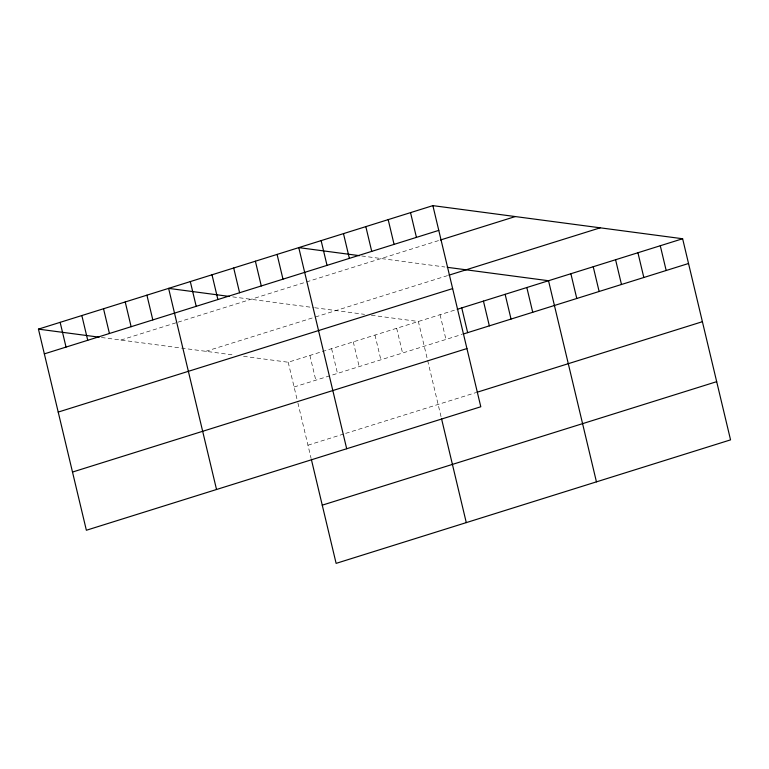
<?xml version="1.0" encoding="UTF-8"?>
<svg xmlns="http://www.w3.org/2000/svg" width="769" height="769" viewBox="0 0 769 769"><rect width="100%" height="100%" fill="white"/><g stroke="black" fill="none" stroke-linecap="round" stroke-linejoin="round"><path stroke-width="0.58" stroke-dasharray="3.85 2.88" d="M120.868 340.052L176.812 322.538M177.956 322.182L439.31 240.351M205.784 351.318L313.108 317.712M315.396 316.991L447.837 275.523M243.562 356.326L288.202 362.237L456.046 309.696M294.094 386.99L461.938 334.438M307.965 445.193L344.502 433.754M345.646 433.399L475.809 392.642M361.738 255.971L444.876 266.997M232.719 296.872L313.541 307.59M314.713 307.744L364.564 314.358M371.427 315.261L418.365 321.49L441.3 417.769M101.412 337.476L234.401 355.105M440.06 314.694L445.953 339.446M396.669 328.276L402.562 353.029M374.974 335.073L380.876 359.825M353.279 341.869L359.181 366.611M331.593 348.655L337.485 373.407M309.897 355.451L315.79 380.194M288.202 362.237L297.632 401.822M297.901 402.966L311.137 458.516"/><path stroke-width="1.15" d="M432.88 205.631L480.798 406.763L86.368 530.254L38.45 329.132L432.88 205.631L682.632 238.746L730.55 439.868L336.12 563.369L311.407 459.631M44.342 353.875L438.782 230.383M440.426 240.005L515.307 216.56M448.981 275.167L600.214 227.816M58.213 412.078L452.643 288.586M457.18 309.33L682.632 238.746M463.082 334.082L688.534 263.498M72.497 472.051L466.937 348.559M476.943 392.286L702.395 321.702M322.249 505.166L716.679 381.664M359.45 255.664L298.776 247.618L346.694 448.75M447.241 267.304L548.528 280.733L596.446 481.855M229.277 296.421L168.613 288.375L216.531 489.497M38.45 329.132L99.114 337.168M660.283 245.744L666.175 270.496M637.934 252.741L643.826 277.494M615.585 259.739L621.477 284.492M593.226 266.737L599.128 291.489M570.877 273.735L576.779 298.487M526.832 287.529L532.725 312.272M505.137 294.316L511.039 319.068M483.441 301.112L489.344 325.854M461.756 307.908L467.648 332.65M410.531 212.629L416.433 237.381M441.569 418.874L466.283 522.612M388.182 219.626L394.074 244.379M365.833 226.624L371.725 251.376M343.483 233.622L349.376 258.374M321.125 240.62L327.027 265.372M277.08 254.414L282.982 279.157M255.385 261.21L261.287 285.953M233.699 267.997L239.592 292.749M212.004 274.793L217.896 299.535M190.308 281.579L196.201 306.331M146.917 295.171L152.82 319.914M125.222 301.957L131.124 326.71M103.536 308.754L109.429 333.496M81.841 315.54L87.733 340.292M60.145 322.336L66.038 347.088"/></g></svg>
